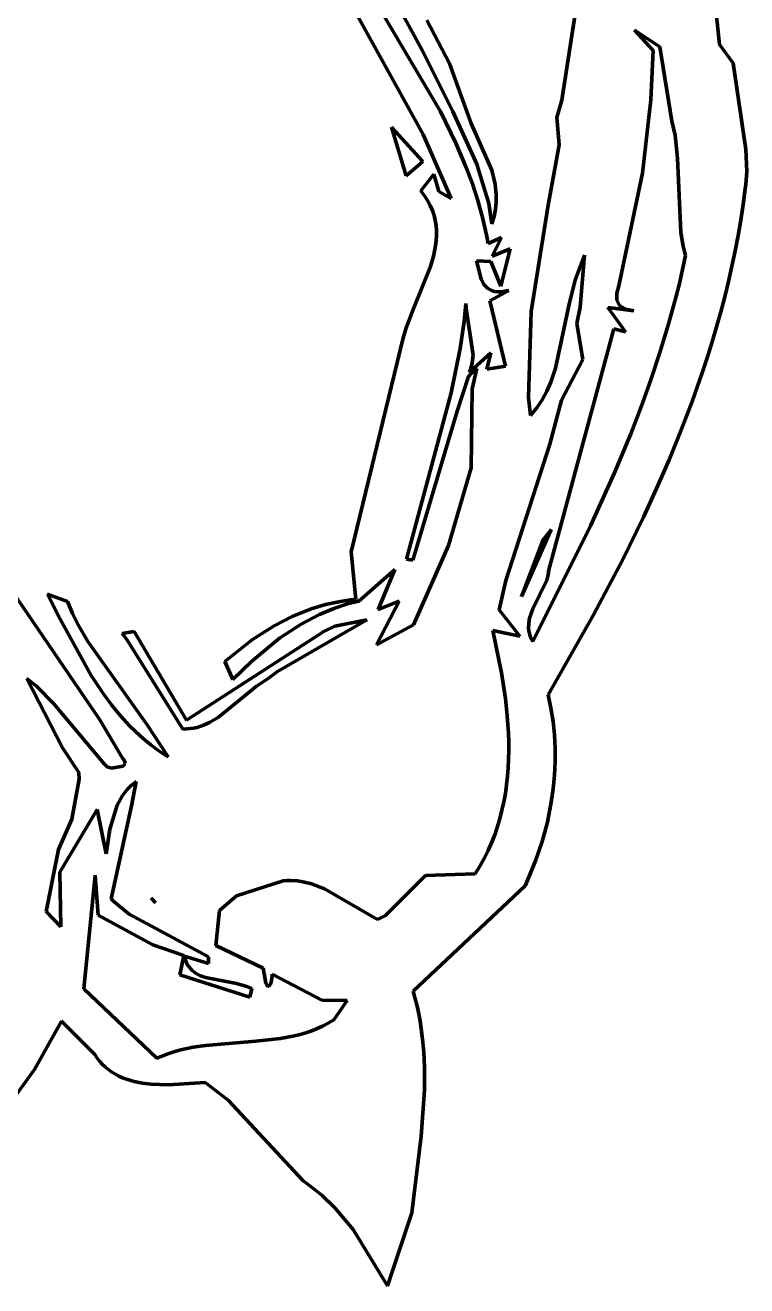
# Model space of a CAD drawing. Header units: millimetres. Extents: x 0 to 12.5, y 0 to 16.2.
# Drawn here: x 3.724 to 4.773, y 4.558 to 6.392 of the extents above; entities that cross this region are included whole.
import ezdxf

# ---------------------------------------------------------------- set-up
doc = ezdxf.new("R2010")
doc.units = ezdxf.units.MM
doc.layers.add('color#010101ff', color=7, linetype='CONTINUOUS', lineweight=100)
doc.layers.add('color#ffffffff', color=7, linetype='CONTINUOUS', lineweight=100)

msp = doc.modelspace()

# ---------------------------------------------------------------- linework, layer by layer
at = {"layer": 'color#010101ff'}
for p, q in [((4.7124, 6.572), (4.7333, 6.3637)), ((4.3027, 6.2328), (4.1737, 6.4657)), ((4.243, 6.4099), (4.3275, 6.2662)), ((4.3009, 6.3553), (4.2723, 6.408)), ((4.5041, 6.2827), (4.5242, 6.4115)), ((4.3077, 6.399), (4.3406, 6.3359)), ((4.6099, 6.3847), (4.6371, 6.355)), ((4.6468, 6.3606), (4.6099, 6.3847)), ((4.3457, 6.2662), (4.3009, 6.3553)), ((4.6371, 6.355), (4.6337, 6.2833)), ((4.6644, 6.252), (4.6468, 6.3606)), ((4.7333, 6.3637), (4.7534, 6.3368)), ((4.3406, 6.3359), (4.3723, 6.249)), ((4.7534, 6.3368), (4.7719, 6.2109)), ((4.4969, 6.2577), (4.5041, 6.2827)), ((4.6337, 6.2833), (4.6213, 6.1765)), ((4.3275, 6.2662), (4.35, 6.2201)), ((4.3803, 6.1895), (4.3457, 6.2662)), ((4.5001, 6.2178), (4.4969, 6.2577)), ((4.2776, 6.1725), (4.2566, 6.2434)), ((4.2566, 6.2434), (4.3018, 6.1937)), ((4.3723, 6.249), (4.4024, 6.1809)), ((4.6688, 6.2321), (4.6644, 6.252)), ((4.3432, 6.1397), (4.3027, 6.2328)), ((4.35, 6.2201), (4.365, 6.1848)), ((4.4845, 6.1302), (4.5001, 6.2178)), ((4.6726, 6.1985), (4.6688, 6.2321)), ((4.7719, 6.2109), (4.7732, 6.1792)), ((4.3018, 6.1937), (4.2776, 6.1725)), ((4.365, 6.1848), (4.374, 6.1609)), ((4.398, 6.1326), (4.3803, 6.1895)), ((4.4024, 6.1809), (4.4072, 6.1605)), ((4.6774, 6.0903), (4.6726, 6.1985)), ((4.2989, 6.1507), (4.3178, 6.1752)), ((4.3178, 6.1752), (4.3254, 6.1501)), ((4.6213, 6.1765), (4.5873, 6.0125)), ((4.7732, 6.1792), (4.772, 6.1601)), ((4.3044, 6.1437), (4.2989, 6.1507)), ((4.3254, 6.1501), (4.3432, 6.1397)), ((4.374, 6.1609), (4.3819, 6.1366)), ((4.4072, 6.1605), (4.4088, 6.145)), ((4.4088, 6.145), (4.4088, 6.1345)), ((4.7711, 6.1536), (4.768, 6.131)), ((4.772, 6.1601), (4.7711, 6.1536)), ((4.309, 6.1366), (4.3044, 6.1437)), ((4.3128, 6.1295), (4.309, 6.1366)), ((4.3159, 6.1223), (4.3128, 6.1295)), ((4.3819, 6.1366), (4.3888, 6.112)), ((4.4025, 6.1027), (4.398, 6.1326)), ((4.4088, 6.1345), (4.4078, 6.124)), ((4.4594, 5.9752), (4.4845, 6.1302)), ((4.768, 6.131), (4.7645, 6.1084)), ((4.3183, 6.115), (4.3159, 6.1223)), ((4.3201, 6.1078), (4.3183, 6.115)), ((4.3212, 6.1004), (4.3201, 6.1078)), ((4.3888, 6.112), (4.3918, 6.0995)), ((4.4057, 6.1134), (4.4025, 6.1027)), ((4.4078, 6.124), (4.4057, 6.1134)), ((4.7645, 6.1084), (4.7606, 6.0859)), ((4.3218, 6.0931), (4.3212, 6.1004)), ((4.3218, 6.0857), (4.3218, 6.0931)), ((4.3918, 6.0995), (4.3945, 6.087)), ((4.6809, 6.0703), (4.6774, 6.0903)), ((4.3191, 6.0633), (4.3204, 6.0708)), ((4.3204, 6.0708), (4.3213, 6.0783)), ((4.3213, 6.0783), (4.3218, 6.0857)), ((4.3945, 6.087), (4.3969, 6.0744)), ((4.3969, 6.0744), (4.4166, 6.083)), ((4.4166, 6.083), (4.4027, 6.0556)), ((4.7606, 6.0859), (4.7563, 6.0635)), ((4.313, 6.0408), (4.3173, 6.0558)), ((4.3173, 6.0558), (4.3191, 6.0633)), ((4.4027, 6.0556), (4.429, 6.0666)), ((4.429, 6.0666), (4.4156, 6.0123)), ((4.537, 6.0574), (4.5234, 6.0211)), ((4.531, 5.9818), (4.537, 6.0574)), ((4.6798, 6.0365), (4.6842, 6.057)), ((4.6842, 6.057), (4.6809, 6.0703)), ((4.7563, 6.0635), (4.7516, 6.0411)), ((4.289, 5.9809), (4.313, 6.0408)), ((4.4009, 6.0483), (4.3799, 6.0489)), ((4.3799, 6.0489), (4.3866, 6.0222)), ((4.4156, 6.0123), (4.4009, 6.0483)), ((4.6751, 6.0161), (4.6798, 6.0365)), ((4.7516, 6.0411), (4.7465, 6.0189)), ((4.3866, 6.0222), (4.3914, 6.014)), ((4.5234, 6.0211), (4.515, 5.9862)), ((4.67, 5.9958), (4.6751, 6.0161)), ((4.7465, 6.0189), (4.7411, 5.9968)), ((4.3914, 6.014), (4.3961, 6.0093)), ((4.3961, 6.0093), (4.4019, 6.0059)), ((4.4273, 6.006), (4.3993, 5.991)), ((4.4019, 6.0059), (4.4064, 6.0045)), ((4.4064, 6.0045), (4.4116, 6.0039)), ((4.4116, 6.0039), (4.4173, 6.0041)), ((4.4173, 6.0041), (4.4238, 6.0052)), ((4.4238, 6.0052), (4.4273, 6.006)), ((4.5873, 6.0125), (4.5842, 6.0019)), ((4.5842, 6.0019), (4.5842, 5.9916)), ((4.2777, 5.9514), (4.289, 5.9809)), ((4.3647, 5.9869), (4.3619, 5.9607)), ((4.3653, 5.9765), (4.3647, 5.9869)), ((4.3993, 5.991), (4.4223, 5.8956)), ((4.515, 5.9862), (4.4952, 5.8929)), ((4.5259, 5.9581), (4.531, 5.9818)), ((4.609, 5.9764), (4.5713, 5.9812)), ((4.5713, 5.9812), (4.597, 5.9455)), ((4.5842, 5.9916), (4.5883, 5.9839)), ((4.5883, 5.9839), (4.5966, 5.9789)), ((4.5966, 5.9789), (4.609, 5.9764)), ((4.659, 5.9555), (4.67, 5.9958)), ((4.7411, 5.9968), (4.7353, 5.9747)), ((4.3619, 5.9607), (4.3562, 5.9216)), ((4.3752, 5.9116), (4.3653, 5.9765)), ((4.4557, 5.85), (4.4594, 5.9752)), ((4.7353, 5.9747), (4.7292, 5.9528)), ((4.2733, 5.9369), (4.2777, 5.9514)), ((4.5799, 5.9499), (4.4855, 5.5997)), ((4.5348, 5.9053), (4.5259, 5.9581)), ((4.597, 5.9455), (4.5799, 5.9499)), ((4.6468, 5.9155), (4.659, 5.9555)), ((4.7292, 5.9528), (4.7227, 5.931)), ((4.1979, 5.6255), (4.2733, 5.9369)), ((4.7227, 5.931), (4.7159, 5.9092)), ((4.3562, 5.9216), (4.3432, 5.8571)), ((4.401, 5.9154), (4.37, 5.8873)), ((4.3734, 5.8978), (4.3752, 5.9116)), ((4.3953, 5.8914), (4.401, 5.9154)), ((4.6336, 5.8758), (4.6468, 5.9155)), ((4.7159, 5.9092), (4.7088, 5.8875)), ((4.3682, 5.8807), (4.3763, 5.8894)), ((4.37, 5.8873), (4.3734, 5.8978)), ((4.3805, 5.8922), (4.3739, 5.8627)), ((4.3763, 5.8894), (4.3805, 5.8922)), ((4.4223, 5.8956), (4.3953, 5.8914)), ((4.4952, 5.8929), (4.4881, 5.8725)), ((4.5036, 5.8461), (4.5348, 5.9053)), ((4.7088, 5.8875), (4.6937, 5.8445)), ((4.3521, 5.8302), (4.3682, 5.8807)), ((4.4881, 5.8725), (4.4823, 5.8595)), ((4.6195, 5.8365), (4.6336, 5.8758)), ((4.3432, 5.8571), (4.2784, 5.6152)), ((4.3739, 5.8627), (4.3722, 5.748)), ((4.4823, 5.8595), (4.4755, 5.847)), ((4.4584, 5.8239), (4.4557, 5.85)), ((4.4676, 5.8351), (4.4632, 5.8294)), ((4.4717, 5.841), (4.4676, 5.8351)), ((4.4755, 5.847), (4.4717, 5.841)), ((4.4865, 5.7825), (4.5036, 5.8461)), ((4.6044, 5.7975), (4.6195, 5.8365)), ((4.6937, 5.8445), (4.6775, 5.8019)), ((4.2872, 5.6135), (4.3521, 5.8302)), ((4.4632, 5.8294), (4.4584, 5.8239)), ((4.5803, 5.7396), (4.6044, 5.7975)), ((4.6775, 5.8019), (4.6602, 5.7596)), ((4.4229, 5.5841), (4.4865, 5.7825)), ((4.6602, 5.7596), (4.642, 5.7177)), ((4.3722, 5.748), (4.3393, 5.635)), ((4.5459, 5.6633), (4.5803, 5.7396)), ((4.642, 5.7177), (4.6229, 5.6762)), ((4.6229, 5.6762), (4.5927, 5.6147)), ((4.4455, 5.5609), (4.4885, 5.6584)), ((4.4618, 5.495), (4.5459, 5.6633)), ((4.4885, 5.6584), (4.4769, 5.6438)), ((4.3393, 5.635), (4.2884, 5.5196)), ((4.4769, 5.6438), (4.4455, 5.5609)), ((4.2044, 5.5565), (4.1979, 5.6255)), ((4.2784, 5.6152), (4.2872, 5.6135)), ((4.5927, 5.6147), (4.5502, 5.534)), ((4.2611, 5.6001), (4.2088, 5.554)), ((4.2372, 5.542), (4.2611, 5.6001)), ((4.4855, 5.5997), (4.4844, 5.592)), ((4.413, 5.5413), (4.4229, 5.5841)), ((4.4823, 5.5846), (4.4621, 5.5429)), ((4.4844, 5.592), (4.4823, 5.5846)), ((3.7047, 5.5686), (3.8319, 5.3811)), ((3.7559, 5.5641), (3.7849, 5.5533)), ((3.7743, 5.5275), (3.7559, 5.5641)), ((3.7849, 5.5533), (3.7925, 5.5361)), ((4.112, 5.5316), (4.1394, 5.5425)), ((4.1394, 5.5425), (4.1605, 5.5489)), ((4.1726, 5.5433), (4.1518, 5.5346)), ((4.1605, 5.5489), (4.1822, 5.5536)), ((4.1941, 5.5503), (4.1726, 5.5433)), ((4.1822, 5.5536), (4.197, 5.5557)), ((4.2088, 5.554), (4.1941, 5.5503)), ((4.197, 5.5557), (4.2044, 5.5565)), ((4.2347, 5.4905), (4.2677, 5.5538)), ((4.2677, 5.5538), (4.2372, 5.542)), ((4.4429, 5.5029), (4.413, 5.5413)), ((4.4621, 5.5429), (4.4572, 5.529)), ((3.8196, 5.4456), (3.7743, 5.5275)), ((3.7925, 5.5361), (3.8008, 5.5194)), ((4.0857, 5.5181), (4.112, 5.5316)), ((4.2203, 5.5268), (4.0906, 5.4517)), ((4.1252, 5.5206), (4.0936, 5.4999)), ((4.1518, 5.5346), (4.1252, 5.5206)), ((4.1741, 5.5175), (4.2203, 5.5268)), ((4.456, 5.5218), (4.4559, 5.5145)), ((4.4572, 5.529), (4.456, 5.5218)), ((4.5502, 5.534), (4.4844, 5.4175)), ((3.8008, 5.5194), (3.8147, 5.4952)), ((3.8644, 5.5069), (3.8819, 5.5099)), ((3.8714, 5.4979), (3.8644, 5.5069)), ((3.8819, 5.5099), (3.958, 5.3808)), ((3.958, 5.3808), (4.1582, 5.5097)), ((4.0544, 5.4983), (4.0857, 5.5181)), ((4.1582, 5.5097), (4.1741, 5.5175)), ((4.2884, 5.5196), (4.2347, 5.4905)), ((4.4165, 5.4497), (4.4038, 5.5111)), ((4.4038, 5.5111), (4.4429, 5.5029)), ((4.4559, 5.5145), (4.4563, 5.5107)), ((4.4563, 5.5107), (4.4571, 5.5069)), ((4.4571, 5.5069), (4.4583, 5.503)), ((4.4583, 5.503), (4.4598, 5.4991)), ((3.8147, 5.4952), (3.901, 5.374)), ((3.953, 5.3679), (3.8714, 5.4979)), ((4.0138, 5.4661), (4.0544, 5.4983)), ((4.0936, 5.4999), (4.0527, 5.4662)), ((4.4598, 5.4991), (4.4618, 5.495)), ((4.0258, 5.4399), (4.0138, 5.4661)), ((4.0527, 5.4662), (4.0258, 5.4399)), ((4.0906, 5.4517), (4.0768, 5.4413)), ((4.4222, 5.4121), (4.4165, 5.4497)), ((3.7402, 5.4301), (3.726, 5.4413)), ((3.726, 5.4413), (3.778, 5.3406)), ((3.7654, 5.4046), (3.7402, 5.4301)), ((3.8369, 5.4197), (3.8196, 5.4456)), ((4.0601, 5.4302), (4.0047, 5.3849)), ((4.0768, 5.4413), (4.0601, 5.4302)), ((3.8491, 5.4032), (3.8369, 5.4197)), ((4.4249, 5.3869), (4.4222, 5.4121)), ((4.4844, 5.4175), (4.4884, 5.3982)), ((3.8383, 5.317), (3.7654, 5.4046)), ((3.8621, 5.3873), (3.8491, 5.4032)), ((4.4884, 5.3982), (4.4914, 5.3788)), ((3.8319, 5.3811), (3.8649, 5.3254)), ((3.876, 5.3722), (3.8621, 5.3873)), ((3.901, 5.374), (3.9317, 5.3273)), ((3.9919, 5.3773), (3.9829, 5.3733)), ((4.0047, 5.3849), (3.9919, 5.3773)), ((4.4265, 5.3617), (4.4249, 5.3869)), ((4.4914, 5.3788), (4.4934, 5.3593)), ((3.8832, 5.365), (3.876, 5.3722)), ((3.8907, 5.3581), (3.8832, 5.365)), ((3.8984, 5.3513), (3.8907, 5.3581)), ((3.9584, 5.368), (3.953, 5.3679)), ((3.9635, 5.3684), (3.9584, 5.368)), ((3.9686, 5.3692), (3.9635, 5.3684)), ((3.9735, 5.3703), (3.9686, 5.3692)), ((3.9829, 5.3733), (3.9735, 5.3703)), ((4.4269, 5.3491), (4.4265, 5.3617)), ((4.4934, 5.3593), (4.4944, 5.3397)), ((3.778, 5.3406), (3.8015, 5.3044)), ((3.9063, 5.3449), (3.8984, 5.3513)), ((3.9145, 5.3387), (3.9063, 5.3449)), ((3.923, 5.3328), (3.9145, 5.3387)), ((4.427, 5.3365), (4.4269, 5.3491)), ((4.4944, 5.3397), (4.4944, 5.3201)), ((3.8649, 5.3254), (3.8673, 5.3227)), ((3.8673, 5.3227), (3.8686, 5.3202)), ((3.8686, 5.3202), (3.8688, 5.318)), ((3.9317, 5.3273), (3.923, 5.3328)), ((4.4261, 5.3115), (4.4267, 5.324)), ((4.4267, 5.324), (4.427, 5.3365)), ((4.4944, 5.3201), (4.4935, 5.3005)), ((3.8015, 5.3044), (3.8022, 5.2948)), ((3.8427, 5.3129), (3.8383, 5.317)), ((3.8493, 5.3107), (3.8427, 5.3129)), ((3.866, 5.3138), (3.8493, 5.3107)), ((3.8682, 5.3161), (3.866, 5.3138)), ((3.8688, 5.318), (3.8682, 5.3161)), ((4.4251, 5.2991), (4.4261, 5.3115)), ((4.4935, 5.3005), (4.4916, 5.2809)), ((3.8022, 5.2948), (3.7913, 5.2365)), ((3.8724, 5.2805), (3.8782, 5.2862)), ((3.8848, 5.2913), (3.8781, 5.2559)), ((3.8782, 5.2862), (3.8848, 5.2913)), ((4.422, 5.2743), (4.4237, 5.2867)), ((4.4237, 5.2867), (4.4251, 5.2991)), ((3.8572, 5.2573), (3.8649, 5.2712)), ((3.8649, 5.2712), (3.8724, 5.2805)), ((4.4198, 5.2621), (4.422, 5.2743)), ((4.4916, 5.2809), (4.4889, 5.2614)), ((3.7741, 5.1596), (3.8285, 5.2506)), ((3.8285, 5.2506), (3.8414, 5.1862)), ((3.8467, 5.2223), (3.8572, 5.2573)), ((3.8781, 5.2559), (3.8487, 5.1206)), ((4.4141, 5.2379), (4.4171, 5.2499)), ((4.4171, 5.2499), (4.4198, 5.2621)), ((4.4889, 5.2614), (4.4831, 5.2325)), ((3.7913, 5.2365), (3.7718, 5.1924)), ((4.4105, 5.2259), (4.4141, 5.2379)), ((4.4831, 5.2325), (4.4755, 5.204)), ((3.8414, 5.1862), (3.8467, 5.2223)), ((4.4019, 5.2024), (4.4065, 5.2141)), ((4.4065, 5.2141), (4.4105, 5.2259)), ((3.7718, 5.1924), (3.7541, 5.1026)), ((4.3912, 5.1794), (4.3968, 5.1909)), ((4.3968, 5.1909), (4.4019, 5.2024)), ((4.4755, 5.204), (4.466, 5.176)), ((4.385, 5.1682), (4.3912, 5.1794)), ((4.466, 5.176), (4.4548, 5.1488)), ((3.7756, 5.0799), (3.7741, 5.1596)), ((3.8255, 5.1553), (3.8089, 4.9899)), ((3.8297, 5.0972), (3.8255, 5.1553)), ((4.2479, 5.0965), (4.3058, 5.1546)), ((4.3058, 5.1546), (4.3783, 5.1571)), ((4.3783, 5.1571), (4.385, 5.1682)), ((4.0309, 5.125), (4.0987, 5.1469)), ((4.0987, 5.1469), (4.1041, 5.1474)), ((4.1041, 5.1474), (4.1095, 5.1475)), ((4.1095, 5.1475), (4.1199, 5.147)), ((4.1199, 5.147), (4.13, 5.1453)), ((4.13, 5.1453), (4.1399, 5.1427)), ((4.1399, 5.1427), (4.1591, 5.1352)), ((4.1591, 5.1352), (4.236, 5.0906)), ((4.4507, 5.1399), (4.2878, 4.9863)), ((4.4548, 5.1488), (4.4507, 5.1399)), ((3.8487, 5.1206), (3.8528, 5.1166)), ((3.9066, 5.1217), (3.9129, 5.115)), ((3.909, 5.1192), (3.9066, 5.1217)), ((3.9129, 5.115), (3.909, 5.1192)), ((4.0064, 5.104), (4.0309, 5.125)), ((3.7541, 5.1026), (3.7756, 5.0799)), ((3.8528, 5.1166), (3.8747, 5.0983)), ((4.001, 5.053), (4.0064, 5.104)), ((3.9091, 5.0537), (3.8297, 5.0972)), ((3.8747, 5.0983), (3.9904, 5.0366)), ((4.236, 5.0906), (4.2479, 5.0965)), ((3.9544, 5.0382), (3.9091, 5.0537)), ((4.0696, 5.0199), (4.001, 5.053)), ((3.9483, 5.0102), (3.9544, 5.0382)), ((3.9904, 5.0268), (3.9551, 5.0374)), ((3.9551, 5.0374), (3.9562, 5.033)), ((3.9562, 5.033), (3.9577, 5.029)), ((3.9577, 5.029), (3.9594, 5.0255)), ((3.9594, 5.0255), (3.9615, 5.0222)), ((3.9904, 5.0366), (3.9904, 5.0268)), ((4.0502, 4.9779), (3.9483, 5.0102)), ((3.9615, 5.0222), (3.9638, 5.0193)), ((3.9638, 5.0193), (3.9663, 5.0167)), ((3.9663, 5.0167), (3.9691, 5.0144)), ((3.9691, 5.0144), (3.9721, 5.0123)), ((3.9721, 5.0123), (3.9787, 5.0089)), ((3.9787, 5.0089), (3.9859, 5.0062)), ((4.0737, 4.9979), (4.0696, 5.0199)), ((4.0826, 5.0078), (4.0822, 5.0048)), ((4.083, 5.0112), (4.0826, 5.0078)), ((4.1552, 4.9735), (4.083, 5.0112)), ((3.8089, 4.9899), (3.9152, 4.8889)), ((3.9859, 5.0062), (4.0307, 4.9978)), ((4.0307, 4.9978), (4.0462, 4.9935)), ((4.0462, 4.9935), (4.0532, 4.9904)), ((4.0532, 4.9904), (4.0502, 4.9779)), ((4.0754, 4.9948), (4.0737, 4.9979)), ((4.0766, 4.9938), (4.0754, 4.9948)), ((4.0778, 4.9936), (4.0766, 4.9938)), ((4.079, 4.9945), (4.0778, 4.9936)), ((4.0802, 4.9966), (4.079, 4.9945)), ((4.0807, 4.9981), (4.0802, 4.9966)), ((4.0812, 5), (4.0807, 4.9981)), ((4.0817, 5.0022), (4.0812, 5)), ((4.0822, 5.0048), (4.0817, 5.0022)), ((4.192, 4.9731), (4.1552, 4.9735)), ((4.1723, 4.9447), (4.192, 4.9731)), ((4.2878, 4.9863), (4.2909, 4.9755)), ((4.2909, 4.9755), (4.2936, 4.9646)), ((4.2936, 4.9646), (4.296, 4.9536)), ((4.296, 4.9536), (4.298, 4.9426)), ((3.7766, 4.9427), (3.7369, 4.8727)), ((3.8249, 4.8945), (3.7766, 4.9427)), ((4.1474, 4.9318), (4.1558, 4.9356)), ((4.1558, 4.9356), (4.1641, 4.9399)), ((4.1641, 4.9399), (4.1723, 4.9447)), ((4.298, 4.9426), (4.3012, 4.9206)), ((4.0589, 4.9135), (4.095, 4.9176)), ((4.095, 4.9176), (4.1128, 4.921)), ((4.1128, 4.921), (4.1216, 4.9231)), ((4.1216, 4.9231), (4.1303, 4.9256)), ((4.1303, 4.9256), (4.1389, 4.9285)), ((4.1389, 4.9285), (4.1474, 4.9318)), ((4.3012, 4.9206), (4.3033, 4.8984)), ((3.9324, 4.8958), (3.9412, 4.8986)), ((3.9412, 4.8986), (3.95, 4.9011)), ((3.95, 4.9011), (3.9589, 4.9031)), ((3.9589, 4.9031), (3.9679, 4.9049)), ((3.9679, 4.9049), (3.9859, 4.9076)), ((3.9859, 4.9076), (4.0589, 4.9135)), ((4.3033, 4.8984), (4.3043, 4.8761)), ((3.8284, 4.8891), (3.8249, 4.8945)), ((3.8321, 4.8843), (3.8284, 4.8891)), ((3.8362, 4.8798), (3.8321, 4.8843)), ((3.8405, 4.8757), (3.8362, 4.8798)), ((3.9152, 4.8889), (3.9238, 4.8926)), ((3.9238, 4.8926), (3.9324, 4.8958)), ((3.7369, 4.8727), (3.6659, 4.7745)), ((3.845, 4.872), (3.8405, 4.8757)), ((3.8498, 4.8686), (3.845, 4.872)), ((3.8548, 4.8656), (3.8498, 4.8686)), ((3.8599, 4.8629), (3.8548, 4.8656)), ((3.8653, 4.8605), (3.8599, 4.8629)), ((3.8708, 4.8585), (3.8653, 4.8605)), ((4.3043, 4.8761), (4.3042, 4.8426)), ((3.8822, 4.8551), (3.8708, 4.8585)), ((3.8941, 4.8528), (3.8822, 4.8551)), ((3.9064, 4.8513), (3.8941, 4.8528)), ((3.9313, 4.8504), (3.9064, 4.8513)), ((3.9855, 4.8536), (3.9313, 4.8504)), ((4.0187, 4.8278), (3.9855, 4.8536)), ((4.3042, 4.8426), (4.2995, 4.7754)), ((4.1277, 4.7107), (4.0187, 4.8278)), ((4.2995, 4.7754), (4.2859, 4.6642)), ((4.1334, 4.7068), (4.1277, 4.7107)), ((4.1549, 4.6898), (4.1334, 4.7068)), ((4.1745, 4.6709), (4.1549, 4.6898)), ((4.2008, 4.6396), (4.1745, 4.6709)), ((4.2859, 4.6642), (4.2508, 4.5578)), ((4.2508, 4.5578), (4.2008, 4.6396))]:
    msp.add_line(p, q, dxfattribs=at)
at = {"layer": 'color#ffffffff'}
for p, q in [((4.7333, 6.3637), (4.7124, 6.572)), ((4.1737, 6.4657), (4.3027, 6.2328)), ((4.3275, 6.2662), (4.243, 6.4099)), ((4.2723, 6.408), (4.3009, 6.3553)), ((4.5242, 6.4115), (4.5041, 6.2827)), ((4.3406, 6.3359), (4.3077, 6.399)), ((4.6099, 6.3847), (4.6468, 6.3606)), ((4.6371, 6.355), (4.6099, 6.3847)), ((4.3009, 6.3553), (4.3457, 6.2662)), ((4.6337, 6.2833), (4.6371, 6.355)), ((4.6468, 6.3606), (4.6644, 6.252)), ((4.7534, 6.3368), (4.7333, 6.3637)), ((4.3723, 6.249), (4.3406, 6.3359)), ((4.7719, 6.2109), (4.7534, 6.3368)), ((4.5041, 6.2827), (4.4969, 6.2577)), ((4.6213, 6.1765), (4.6337, 6.2833)), ((4.35, 6.2201), (4.3275, 6.2662)), ((4.3457, 6.2662), (4.3803, 6.1895)), ((4.4969, 6.2577), (4.5001, 6.2178)), ((4.3018, 6.1937), (4.2566, 6.2434)), ((4.2566, 6.2434), (4.2776, 6.1725)), ((4.4024, 6.1809), (4.3723, 6.249)), ((4.6644, 6.252), (4.6688, 6.2321)), ((4.3027, 6.2328), (4.3432, 6.1397)), ((4.365, 6.1848), (4.35, 6.2201)), ((4.5001, 6.2178), (4.4845, 6.1302)), ((4.6688, 6.2321), (4.6726, 6.1985)), ((4.7732, 6.1792), (4.7719, 6.2109)), ((4.2776, 6.1725), (4.3018, 6.1937)), ((4.374, 6.1609), (4.365, 6.1848)), ((4.3803, 6.1895), (4.398, 6.1326)), ((4.4072, 6.1605), (4.4024, 6.1809)), ((4.6726, 6.1985), (4.6774, 6.0903)), ((4.3178, 6.1752), (4.2989, 6.1507)), ((4.3254, 6.1501), (4.3178, 6.1752)), ((4.5873, 6.0125), (4.6213, 6.1765)), ((4.772, 6.1601), (4.7732, 6.1792)), ((4.2989, 6.1507), (4.3044, 6.1437)), ((4.3432, 6.1397), (4.3254, 6.1501)), ((4.3819, 6.1366), (4.374, 6.1609)), ((4.4088, 6.145), (4.4072, 6.1605)), ((4.4088, 6.1345), (4.4088, 6.145)), ((4.768, 6.131), (4.7711, 6.1536)), ((4.7711, 6.1536), (4.772, 6.1601)), ((4.3044, 6.1437), (4.309, 6.1366)), ((4.309, 6.1366), (4.3128, 6.1295)), ((4.3128, 6.1295), (4.3159, 6.1223)), ((4.3888, 6.112), (4.3819, 6.1366)), ((4.398, 6.1326), (4.4025, 6.1027)), ((4.4078, 6.124), (4.4088, 6.1345)), ((4.4845, 6.1302), (4.4594, 5.9752)), ((4.7645, 6.1084), (4.768, 6.131)), ((4.3159, 6.1223), (4.3183, 6.115)), ((4.3183, 6.115), (4.3201, 6.1078)), ((4.3201, 6.1078), (4.3212, 6.1004)), ((4.3918, 6.0995), (4.3888, 6.112)), ((4.4025, 6.1027), (4.4057, 6.1134)), ((4.4057, 6.1134), (4.4078, 6.124)), ((4.7606, 6.0859), (4.7645, 6.1084)), ((4.3212, 6.1004), (4.3218, 6.0931)), ((4.3218, 6.0931), (4.3218, 6.0857)), ((4.3945, 6.087), (4.3918, 6.0995)), ((4.6774, 6.0903), (4.6809, 6.0703)), ((4.3204, 6.0708), (4.3191, 6.0633)), ((4.3213, 6.0783), (4.3204, 6.0708)), ((4.3218, 6.0857), (4.3213, 6.0783)), ((4.3969, 6.0744), (4.3945, 6.087)), ((4.4166, 6.083), (4.3969, 6.0744)), ((4.4027, 6.0556), (4.4166, 6.083)), ((4.7563, 6.0635), (4.7606, 6.0859)), ((4.3173, 6.0558), (4.313, 6.0408)), ((4.3191, 6.0633), (4.3173, 6.0558)), ((4.429, 6.0666), (4.4027, 6.0556)), ((4.4156, 6.0123), (4.429, 6.0666)), ((4.5234, 6.0211), (4.537, 6.0574)), ((4.537, 6.0574), (4.531, 5.9818)), ((4.6842, 6.057), (4.6798, 6.0365)), ((4.6809, 6.0703), (4.6842, 6.057)), ((4.7516, 6.0411), (4.7563, 6.0635)), ((4.313, 6.0408), (4.289, 5.9809)), ((4.3866, 6.0222), (4.3799, 6.0489)), ((4.3799, 6.0489), (4.4009, 6.0483)), ((4.4009, 6.0483), (4.4156, 6.0123)), ((4.6798, 6.0365), (4.6751, 6.0161)), ((4.7465, 6.0189), (4.7516, 6.0411)), ((4.3914, 6.014), (4.3866, 6.0222)), ((4.515, 5.9862), (4.5234, 6.0211)), ((4.6751, 6.0161), (4.67, 5.9958)), ((4.7411, 5.9968), (4.7465, 6.0189)), ((4.3961, 6.0093), (4.3914, 6.014)), ((4.4019, 6.0059), (4.3961, 6.0093)), ((4.3993, 5.991), (4.4273, 6.006)), ((4.4064, 6.0045), (4.4019, 6.0059)), ((4.4116, 6.0039), (4.4064, 6.0045)), ((4.4173, 6.0041), (4.4116, 6.0039)), ((4.4238, 6.0052), (4.4173, 6.0041)), ((4.4273, 6.006), (4.4238, 6.0052)), ((4.5842, 6.0019), (4.5873, 6.0125)), ((4.5842, 5.9916), (4.5842, 6.0019)), ((4.289, 5.9809), (4.2777, 5.9514)), ((4.3619, 5.9607), (4.3647, 5.9869)), ((4.3647, 5.9869), (4.3653, 5.9765)), ((4.4223, 5.8956), (4.3993, 5.991)), ((4.4952, 5.8929), (4.515, 5.9862)), ((4.531, 5.9818), (4.5259, 5.9581)), ((4.597, 5.9455), (4.5713, 5.9812)), ((4.5713, 5.9812), (4.609, 5.9764)), ((4.5883, 5.9839), (4.5842, 5.9916)), ((4.5966, 5.9789), (4.5883, 5.9839)), ((4.609, 5.9764), (4.5966, 5.9789)), ((4.67, 5.9958), (4.659, 5.9555)), ((4.7353, 5.9747), (4.7411, 5.9968)), ((4.3562, 5.9216), (4.3619, 5.9607)), ((4.3653, 5.9765), (4.3752, 5.9116)), ((4.4594, 5.9752), (4.4557, 5.85)), ((4.7292, 5.9528), (4.7353, 5.9747)), ((4.2777, 5.9514), (4.2733, 5.9369)), ((4.4855, 5.5997), (4.5799, 5.9499)), ((4.5259, 5.9581), (4.5348, 5.9053)), ((4.5799, 5.9499), (4.597, 5.9455)), ((4.659, 5.9555), (4.6468, 5.9155)), ((4.7227, 5.931), (4.7292, 5.9528)), ((4.2733, 5.9369), (4.1979, 5.6255)), ((4.7159, 5.9092), (4.7227, 5.931)), ((4.3432, 5.8571), (4.3562, 5.9216)), ((4.37, 5.8873), (4.401, 5.9154)), ((4.3752, 5.9116), (4.3734, 5.8978)), ((4.401, 5.9154), (4.3953, 5.8914)), ((4.6468, 5.9155), (4.6336, 5.8758)), ((4.7088, 5.8875), (4.7159, 5.9092)), ((4.3763, 5.8894), (4.3682, 5.8807)), ((4.3734, 5.8978), (4.37, 5.8873)), ((4.3739, 5.8627), (4.3805, 5.8922)), ((4.3805, 5.8922), (4.3763, 5.8894)), ((4.3953, 5.8914), (4.4223, 5.8956)), ((4.4881, 5.8725), (4.4952, 5.8929)), ((4.5348, 5.9053), (4.5036, 5.8461)), ((4.6937, 5.8445), (4.7088, 5.8875)), ((4.3682, 5.8807), (4.3521, 5.8302)), ((4.4823, 5.8595), (4.4881, 5.8725)), ((4.6336, 5.8758), (4.6195, 5.8365)), ((4.2784, 5.6152), (4.3432, 5.8571)), ((4.3722, 5.748), (4.3739, 5.8627)), ((4.4755, 5.847), (4.4823, 5.8595)), ((4.4557, 5.85), (4.4584, 5.8239)), ((4.4632, 5.8294), (4.4676, 5.8351)), ((4.4676, 5.8351), (4.4717, 5.841)), ((4.4717, 5.841), (4.4755, 5.847)), ((4.5036, 5.8461), (4.4865, 5.7825)), ((4.6195, 5.8365), (4.6044, 5.7975)), ((4.6775, 5.8019), (4.6937, 5.8445)), ((4.3521, 5.8302), (4.2872, 5.6135)), ((4.4584, 5.8239), (4.4632, 5.8294)), ((4.6044, 5.7975), (4.5803, 5.7396)), ((4.6602, 5.7596), (4.6775, 5.8019)), ((4.4865, 5.7825), (4.4229, 5.5841)), ((4.642, 5.7177), (4.6602, 5.7596)), ((4.3393, 5.635), (4.3722, 5.748)), ((4.5803, 5.7396), (4.5459, 5.6633)), ((4.6229, 5.6762), (4.642, 5.7177)), ((4.5927, 5.6147), (4.6229, 5.6762)), ((4.4885, 5.6584), (4.4455, 5.5609)), ((4.5459, 5.6633), (4.4618, 5.495)), ((4.4769, 5.6438), (4.4885, 5.6584)), ((4.2884, 5.5196), (4.3393, 5.635)), ((4.4455, 5.5609), (4.4769, 5.6438)), ((4.1979, 5.6255), (4.2044, 5.5565)), ((4.2872, 5.6135), (4.2784, 5.6152)), ((4.5502, 5.534), (4.5927, 5.6147)), ((4.2088, 5.554), (4.2611, 5.6001)), ((4.2611, 5.6001), (4.2372, 5.542)), ((4.4844, 5.592), (4.4855, 5.5997)), ((4.4229, 5.5841), (4.413, 5.5413)), ((4.4621, 5.5429), (4.4823, 5.5846)), ((4.4823, 5.5846), (4.4844, 5.592)), ((3.8319, 5.3811), (3.7047, 5.5686)), ((3.7559, 5.5641), (3.7743, 5.5275)), ((3.7849, 5.5533), (3.7559, 5.5641)), ((3.7925, 5.5361), (3.7849, 5.5533)), ((4.1394, 5.5425), (4.112, 5.5316)), ((4.1605, 5.5489), (4.1394, 5.5425)), ((4.1518, 5.5346), (4.1726, 5.5433)), ((4.1822, 5.5536), (4.1605, 5.5489)), ((4.1726, 5.5433), (4.1941, 5.5503)), ((4.197, 5.5557), (4.1822, 5.5536)), ((4.1941, 5.5503), (4.2088, 5.554)), ((4.2044, 5.5565), (4.197, 5.5557)), ((4.2677, 5.5538), (4.2347, 5.4905)), ((4.2372, 5.542), (4.2677, 5.5538)), ((4.413, 5.5413), (4.4429, 5.5029)), ((4.4572, 5.529), (4.4621, 5.5429)), ((3.7743, 5.5275), (3.8196, 5.4456)), ((3.8008, 5.5194), (3.7925, 5.5361)), ((4.112, 5.5316), (4.0857, 5.5181)), ((4.0906, 5.4517), (4.2203, 5.5268)), ((4.0936, 5.4999), (4.1252, 5.5206)), ((4.1252, 5.5206), (4.1518, 5.5346)), ((4.2203, 5.5268), (4.1741, 5.5175)), ((4.4559, 5.5145), (4.456, 5.5218)), ((4.456, 5.5218), (4.4572, 5.529)), ((4.4844, 5.4175), (4.5502, 5.534)), ((3.8147, 5.4952), (3.8008, 5.5194)), ((3.8819, 5.5099), (3.8644, 5.5069)), ((3.8644, 5.5069), (3.8714, 5.4979)), ((3.958, 5.3808), (3.8819, 5.5099)), ((4.1582, 5.5097), (3.958, 5.3808)), ((4.0857, 5.5181), (4.0544, 5.4983)), ((4.1741, 5.5175), (4.1582, 5.5097)), ((4.2347, 5.4905), (4.2884, 5.5196)), ((4.4429, 5.5029), (4.4038, 5.5111)), ((4.4038, 5.5111), (4.4165, 5.4497)), ((4.4563, 5.5107), (4.4559, 5.5145)), ((4.4571, 5.5069), (4.4563, 5.5107)), ((4.4583, 5.503), (4.4571, 5.5069)), ((4.4598, 5.4991), (4.4583, 5.503)), ((3.901, 5.374), (3.8147, 5.4952)), ((3.8714, 5.4979), (3.953, 5.3679)), ((4.0544, 5.4983), (4.0138, 5.4661)), ((4.0527, 5.4662), (4.0936, 5.4999)), ((4.4618, 5.495), (4.4598, 5.4991)), ((4.0138, 5.4661), (4.0258, 5.4399)), ((4.0258, 5.4399), (4.0527, 5.4662)), ((4.0768, 5.4413), (4.0906, 5.4517)), ((4.4165, 5.4497), (4.4222, 5.4121)), ((3.778, 5.3406), (3.726, 5.4413)), ((3.726, 5.4413), (3.7402, 5.4301)), ((3.7402, 5.4301), (3.7654, 5.4046)), ((3.8196, 5.4456), (3.8369, 5.4197)), ((4.0047, 5.3849), (4.0601, 5.4302)), ((4.0601, 5.4302), (4.0768, 5.4413)), ((3.8369, 5.4197), (3.8491, 5.4032)), ((4.4222, 5.4121), (4.4249, 5.3869)), ((4.4884, 5.3982), (4.4844, 5.4175)), ((3.7654, 5.4046), (3.8383, 5.317)), ((3.8491, 5.4032), (3.8621, 5.3873)), ((4.4914, 5.3788), (4.4884, 5.3982)), ((3.8649, 5.3254), (3.8319, 5.3811)), ((3.8621, 5.3873), (3.876, 5.3722)), ((3.9317, 5.3273), (3.901, 5.374)), ((3.9829, 5.3733), (3.9919, 5.3773)), ((3.9919, 5.3773), (4.0047, 5.3849)), ((4.4249, 5.3869), (4.4265, 5.3617)), ((4.4934, 5.3593), (4.4914, 5.3788)), ((3.876, 5.3722), (3.8832, 5.365)), ((3.8832, 5.365), (3.8907, 5.3581)), ((3.8907, 5.3581), (3.8984, 5.3513)), ((3.953, 5.3679), (3.9584, 5.368)), ((3.9584, 5.368), (3.9635, 5.3684)), ((3.9635, 5.3684), (3.9686, 5.3692)), ((3.9686, 5.3692), (3.9735, 5.3703)), ((3.9735, 5.3703), (3.9829, 5.3733)), ((4.4265, 5.3617), (4.4269, 5.3491)), ((4.4944, 5.3397), (4.4934, 5.3593)), ((3.8015, 5.3044), (3.778, 5.3406)), ((3.8984, 5.3513), (3.9063, 5.3449)), ((3.9063, 5.3449), (3.9145, 5.3387)), ((3.9145, 5.3387), (3.923, 5.3328)), ((4.4269, 5.3491), (4.427, 5.3365)), ((4.4944, 5.3201), (4.4944, 5.3397)), ((3.8673, 5.3227), (3.8649, 5.3254)), ((3.8686, 5.3202), (3.8673, 5.3227)), ((3.8688, 5.318), (3.8686, 5.3202)), ((3.923, 5.3328), (3.9317, 5.3273)), ((4.4267, 5.324), (4.4261, 5.3115)), ((4.427, 5.3365), (4.4267, 5.324)), ((4.4935, 5.3005), (4.4944, 5.3201)), ((3.8022, 5.2948), (3.8015, 5.3044)), ((3.8383, 5.317), (3.8427, 5.3129)), ((3.8427, 5.3129), (3.8493, 5.3107)), ((3.8493, 5.3107), (3.866, 5.3138)), ((3.866, 5.3138), (3.8682, 5.3161)), ((3.8682, 5.3161), (3.8688, 5.318)), ((4.4261, 5.3115), (4.4251, 5.2991)), ((4.4916, 5.2809), (4.4935, 5.3005)), ((3.7913, 5.2365), (3.8022, 5.2948)), ((3.8782, 5.2862), (3.8724, 5.2805)), ((3.8781, 5.2559), (3.8848, 5.2913)), ((3.8848, 5.2913), (3.8782, 5.2862)), ((4.4237, 5.2867), (4.422, 5.2743)), ((4.4251, 5.2991), (4.4237, 5.2867)), ((3.8649, 5.2712), (3.8572, 5.2573)), ((3.8724, 5.2805), (3.8649, 5.2712)), ((4.422, 5.2743), (4.4198, 5.2621)), ((4.4889, 5.2614), (4.4916, 5.2809)), ((3.8285, 5.2506), (3.7741, 5.1596)), ((3.8414, 5.1862), (3.8285, 5.2506)), ((3.8572, 5.2573), (3.8467, 5.2223)), ((3.8487, 5.1206), (3.8781, 5.2559)), ((4.4171, 5.2499), (4.4141, 5.2379)), ((4.4198, 5.2621), (4.4171, 5.2499)), ((4.4831, 5.2325), (4.4889, 5.2614)), ((3.7718, 5.1924), (3.7913, 5.2365)), ((4.4141, 5.2379), (4.4105, 5.2259)), ((4.4755, 5.204), (4.4831, 5.2325)), ((3.8467, 5.2223), (3.8414, 5.1862)), ((4.4065, 5.2141), (4.4019, 5.2024)), ((4.4105, 5.2259), (4.4065, 5.2141)), ((3.7541, 5.1026), (3.7718, 5.1924)), ((4.3968, 5.1909), (4.3912, 5.1794)), ((4.4019, 5.2024), (4.3968, 5.1909)), ((4.466, 5.176), (4.4755, 5.204)), ((4.3912, 5.1794), (4.385, 5.1682)), ((4.4548, 5.1488), (4.466, 5.176)), ((3.7741, 5.1596), (3.7756, 5.0799)), ((3.8089, 4.9899), (3.8255, 5.1553)), ((3.8255, 5.1553), (3.8297, 5.0972)), ((4.3058, 5.1546), (4.2479, 5.0965)), ((4.3783, 5.1571), (4.3058, 5.1546)), ((4.385, 5.1682), (4.3783, 5.1571)), ((4.0987, 5.1469), (4.0309, 5.125)), ((4.1041, 5.1474), (4.0987, 5.1469)), ((4.1095, 5.1475), (4.1041, 5.1474)), ((4.1199, 5.147), (4.1095, 5.1475)), ((4.13, 5.1453), (4.1199, 5.147)), ((4.1399, 5.1427), (4.13, 5.1453)), ((4.1591, 5.1352), (4.1399, 5.1427)), ((4.236, 5.0906), (4.1591, 5.1352)), ((4.2878, 4.9863), (4.4507, 5.1399)), ((4.4507, 5.1399), (4.4548, 5.1488)), ((3.8528, 5.1166), (3.8487, 5.1206)), ((3.9066, 5.1217), (3.909, 5.1192)), ((3.9129, 5.115), (3.9066, 5.1217)), ((3.909, 5.1192), (3.9129, 5.115)), ((4.0309, 5.125), (4.0064, 5.104)), ((3.7756, 5.0799), (3.7541, 5.1026)), ((3.8747, 5.0983), (3.8528, 5.1166)), ((4.0064, 5.104), (4.001, 5.053)), ((3.8297, 5.0972), (3.9091, 5.0537)), ((3.9904, 5.0366), (3.8747, 5.0983)), ((4.2479, 5.0965), (4.236, 5.0906)), ((3.9091, 5.0537), (3.9544, 5.0382)), ((4.001, 5.053), (4.0696, 5.0199)), ((3.9544, 5.0382), (3.9483, 5.0102)), ((3.9562, 5.033), (3.9551, 5.0374)), ((3.9551, 5.0374), (3.9904, 5.0268)), ((3.9577, 5.029), (3.9562, 5.033)), ((3.9594, 5.0255), (3.9577, 5.029)), ((3.9615, 5.0222), (3.9594, 5.0255)), ((3.9904, 5.0268), (3.9904, 5.0366)), ((3.9483, 5.0102), (4.0502, 4.9779)), ((3.9638, 5.0193), (3.9615, 5.0222)), ((3.9663, 5.0167), (3.9638, 5.0193)), ((3.9691, 5.0144), (3.9663, 5.0167)), ((3.9721, 5.0123), (3.9691, 5.0144)), ((3.9787, 5.0089), (3.9721, 5.0123)), ((3.9859, 5.0062), (3.9787, 5.0089)), ((4.0696, 5.0199), (4.0737, 4.9979)), ((4.0822, 5.0048), (4.0826, 5.0078)), ((4.0826, 5.0078), (4.083, 5.0112)), ((4.083, 5.0112), (4.1552, 4.9735)), ((3.9152, 4.8889), (3.8089, 4.9899)), ((4.0307, 4.9978), (3.9859, 5.0062)), ((4.0462, 4.9935), (4.0307, 4.9978)), ((4.0532, 4.9904), (4.0462, 4.9935)), ((4.0502, 4.9779), (4.0532, 4.9904)), ((4.0737, 4.9979), (4.0754, 4.9948)), ((4.0754, 4.9948), (4.0766, 4.9938)), ((4.0766, 4.9938), (4.0778, 4.9936)), ((4.0778, 4.9936), (4.079, 4.9945)), ((4.079, 4.9945), (4.0802, 4.9966)), ((4.0802, 4.9966), (4.0807, 4.9981)), ((4.0807, 4.9981), (4.0812, 5)), ((4.0812, 5), (4.0817, 5.0022)), ((4.0817, 5.0022), (4.0822, 5.0048)), ((4.1552, 4.9735), (4.192, 4.9731)), ((4.192, 4.9731), (4.1723, 4.9447)), ((4.2909, 4.9755), (4.2878, 4.9863)), ((4.2936, 4.9646), (4.2909, 4.9755)), ((4.296, 4.9536), (4.2936, 4.9646)), ((4.298, 4.9426), (4.296, 4.9536)), ((3.7369, 4.8727), (3.7766, 4.9427)), ((3.7766, 4.9427), (3.8249, 4.8945)), ((4.1558, 4.9356), (4.1474, 4.9318)), ((4.1641, 4.9399), (4.1558, 4.9356)), ((4.1723, 4.9447), (4.1641, 4.9399)), ((4.3012, 4.9206), (4.298, 4.9426)), ((4.095, 4.9176), (4.0589, 4.9135)), ((4.1128, 4.921), (4.095, 4.9176)), ((4.1216, 4.9231), (4.1128, 4.921)), ((4.1303, 4.9256), (4.1216, 4.9231)), ((4.1389, 4.9285), (4.1303, 4.9256)), ((4.1474, 4.9318), (4.1389, 4.9285)), ((4.3033, 4.8984), (4.3012, 4.9206)), ((3.9412, 4.8986), (3.9324, 4.8958)), ((3.95, 4.9011), (3.9412, 4.8986)), ((3.9589, 4.9031), (3.95, 4.9011)), ((3.9679, 4.9049), (3.9589, 4.9031)), ((3.9859, 4.9076), (3.9679, 4.9049)), ((4.0589, 4.9135), (3.9859, 4.9076)), ((4.3043, 4.8761), (4.3033, 4.8984)), ((3.8249, 4.8945), (3.8284, 4.8891)), ((3.8284, 4.8891), (3.8321, 4.8843)), ((3.8321, 4.8843), (3.8362, 4.8798)), ((3.8362, 4.8798), (3.8405, 4.8757)), ((3.9238, 4.8926), (3.9152, 4.8889)), ((3.9324, 4.8958), (3.9238, 4.8926)), ((3.6659, 4.7745), (3.7369, 4.8727)), ((3.8405, 4.8757), (3.845, 4.872)), ((3.845, 4.872), (3.8498, 4.8686)), ((3.8498, 4.8686), (3.8548, 4.8656)), ((3.8548, 4.8656), (3.8599, 4.8629)), ((3.8599, 4.8629), (3.8653, 4.8605)), ((3.8653, 4.8605), (3.8708, 4.8585)), ((4.3042, 4.8426), (4.3043, 4.8761)), ((3.8708, 4.8585), (3.8822, 4.8551)), ((3.8822, 4.8551), (3.8941, 4.8528)), ((3.8941, 4.8528), (3.9064, 4.8513)), ((3.9064, 4.8513), (3.9313, 4.8504)), ((3.9313, 4.8504), (3.9855, 4.8536)), ((3.9855, 4.8536), (4.0187, 4.8278)), ((4.2995, 4.7754), (4.3042, 4.8426)), ((4.0187, 4.8278), (4.1277, 4.7107)), ((4.2859, 4.6642), (4.2995, 4.7754)), ((4.1277, 4.7107), (4.1334, 4.7068)), ((4.1334, 4.7068), (4.1549, 4.6898)), ((4.1549, 4.6898), (4.1745, 4.6709)), ((4.1745, 4.6709), (4.2008, 4.6396)), ((4.2508, 4.5578), (4.2859, 4.6642)), ((4.2008, 4.6396), (4.2508, 4.5578))]:
    msp.add_line(p, q, dxfattribs=at)

doc.saveas('drawing.dxf')
